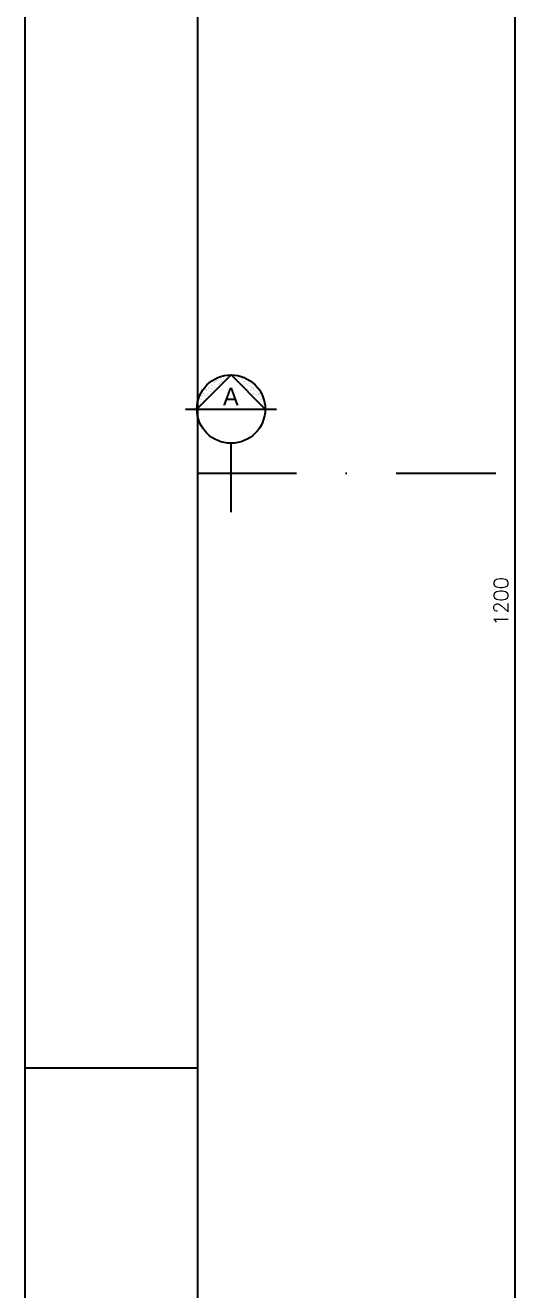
# Model space of a CAD drawing. Header units: inches. Extents: x 580771 to 691655, y 7719261 to 7829530.
# Drawn here: x 685753 to 686108, y 7727147 to 7728036 of the extents above; entities that cross this region are included whole.
import ezdxf

# ---------------------------------------------------------------- set-up
doc = ezdxf.new("R2010")
doc.units = ezdxf.units.IN
doc.header["$MEASUREMENT"] = 0
doc.header["$PDMODE"] = 2
doc.linetypes.add('DASHDOTX2', pattern=[2, 1, -0.5, 0, -0.5])
for name, color, linetype in [('04', 4, 'Continuous'), ('1-ARQ-A', 1, 'Continuous'), ('NIVEL', 2, 'Continuous'), ('P02', 2, 'Continuous'), ('SIMBOLOS', 2, 'Continuous')]:
    doc.layers.add(name, color=color, linetype=linetype)
doc.styles.add('R80E50', font='romans.shx', dxfattribs={"height": 10})
doc.dimstyles.new('ARQ50', dxfattribs={"dimscale": 50, "dimtxt": 10, "dimasz": 0.1, "dimexe": 0.2, "dimexo": 0.2, "dimgap": 0.1, "dimtad": 1, "dimdec": 0, "dimzin": 12, "dimdsep": 46, "dimtxsty": 'R80E50', "dimblk1": 'DOT', "dimblk2": 'DOT', "dimsah": 1, "dimcen": 0.4, "dimclrd": 15, "dimclre": 15, "dimclrt": 3, "dimadec": 0, "dimazin": 0, "dimtfac": 1, "dimtdec": 0, "dimtmove": 2, "dimatfit": 3, "dimldrblk": 'DOT', "dimfxl": 0.2, "dimtolj": 1, "dimtzin": 12, "dimarcsym": 0})

# ---------------------------------------------------------------- blocks, each defined once
blk = doc.blocks.new('A0')
at = {"color": 0}
blk.add_lwpolyline([(2.5, 1), (2.5, 83.1), (117.9, 83.1), (117.9, 1)], close=True, dxfattribs=at)
at = {"layer": 'P02'}
blk.add_line((0, 59.4), (2.5, 59.4), dxfattribs=at)
blk.add_lwpolyline([(0, 0), (0, 84.1), (118.9, 84.1), (118.9, 0)], close=True, dxfattribs=at)
blk = doc.blocks.new('_DOT')
at = {"color": 0, "linetype": 'ByBlock'}
blk.add_line((-0.5, 0), (-1, 0), dxfattribs=at)
at = {"color": 0, "linetype": 'ByBlock', "const_width": 0.5}
blk.add_lwpolyline([(-0.25, 0, 1), (0.25, 0, 1)], format="xyb", close=True, dxfattribs=at)
blk = doc.blocks.new('*D211')
at = {"layer": 'Defpoints', "color": 0, "transparency": 16777216}
for p in [(686097.64, 7728230.67), (686193.08, 7728230.67), (686195.08, 7727030.67)]:
    blk.add_point(p, dxfattribs=at)
at = {"layer": 'NIVEL', "color": 15, "lineweight": -2, "transparency": 16777216}
for p, q in [((686183.08, 7728230.67), (686087.64, 7728230.67)), ((686097.64, 7727035.67), (686097.64, 7728225.67)), ((686185.08, 7727030.67), (686087.64, 7727030.67))]:
    blk.add_line(p, q, dxfattribs=at)
at = {"layer": 'NIVEL', "color": 15, "lineweight": -2, "transparency": 16777216, "xscale": 5, "yscale": 5, "zscale": 5}
for p, rotation in [((686097.64, 7728230.67), 90), ((686097.64, 7727030.67), 270)]:
    blk.add_blockref('_DOT', p, dxfattribs=dict(at, rotation=rotation))
at = {"layer": 'NIVEL', "color": 3, "transparency": 16777216, "insert": (686087.64, 7727630.67), "char_height": 10, "attachment_point": 5, "rotation": 90, "style": 'R80E50'}
blk.add_mtext('\\A1;1200', dxfattribs=at)
blk = doc.blocks.new('*X227')
at = {"color": 0}
for p, q in [((2441.09, -1021.83), (2441.09, -1021.83)), ((2432.96, -1026.01), (2432.96, -1026.01)), ((2433.11, -1026.15), (2433.11, -1026.15)), ((2434.13, -1026.08), (2434.13, -1026.08)), ((2434.16, -1026.15), (2434.16, -1026.15)), ((2434.32, -1024.52), (2434.32, -1024.52)), ((2434.49, -1026.37), (2434.49, -1026.37)), ((2434.57, -1024.58), (2434.57, -1024.58)), ((2434.73, -1024.47), (2434.73, -1024.47)), ((2435.06, -1025.14), (2435.06, -1025.14)), ((2435.1, -1025.34), (2435.1, -1025.34)), ((2435.37, -1025.31), (2435.37, -1025.31)), ((2435.38, -1024.38), (2435.38, -1024.38)), ((2435.51, -1025.44), (2435.51, -1025.44)), ((2436, -1024.14), (2436, -1024.14)), ((2436.12, -1026.36), (2436.12, -1026.36)), ((2436.18, -1024.51), (2436.18, -1024.51)), ((2436.21, -1026.08), (2436.21, -1026.08)), ((2436.23, -1026.05), (2436.23, -1026.05)), ((2436.28, -1023.24), (2436.28, -1023.24)), ((2436.34, -1024.36), (2436.34, -1024.36)), ((2436.47, -1024.24), (2436.47, -1024.24)), ((2436.65, -1026.15), (2436.65, -1026.15)), ((2436.89, -1024.18), (2436.89, -1024.18)), ((2436.91, -1023.13), (2436.91, -1023.13)), ((2436.98, -1023.88), (2436.98, -1023.88)), ((2436.98, -1026.36), (2436.98, -1026.36)), ((2437.21, -1023.72), (2437.21, -1023.72)), ((2437.21, -1026.21), (2437.21, -1026.21)), ((2437.26, -1025.26), (2437.26, -1025.26)), ((2437.54, -1024.1), (2437.54, -1024.1)), ((2437.55, -1025.13), (2437.55, -1025.13)), ((2437.77, -1024.61), (2437.77, -1024.61)), ((2437.92, -1024.74), (2437.92, -1024.74)), ((2438.17, -1022.98), (2438.17, -1022.98)), ((2438.22, -1024.52), (2438.22, -1024.52)), ((2438.49, -1024.14), (2438.49, -1024.14)), ((2438.54, -1022.4), (2438.54, -1022.4)), ((2438.62, -1023.96), (2438.62, -1023.96)), ((2438.68, -1022.54), (2438.68, -1022.54)), ((2438.83, -1024.35), (2438.83, -1024.35)), ((2439.04, -1023.9), (2439.04, -1023.9)), ((2439.25, -1022.15), (2439.25, -1022.15)), ((2439.3, -1023.69), (2439.3, -1023.69)), ((2439.38, -1023.17), (2439.38, -1023.17)), ((2439.4, -1023.12), (2439.4, -1023.12)), ((2439.69, -1023.81), (2439.69, -1023.81)), ((2440.33, -1022.9), (2440.33, -1022.9)), ((2440.34, -1022.13), (2440.34, -1022.13)), ((2440.67, -1022.35), (2440.67, -1022.35)), ((2441.3, -1022.16), (2441.3, -1022.16)), ((2442.83, -1022.13), (2442.83, -1022.13)), ((2443.17, -1022.34), (2443.17, -1022.34)), ((2443.46, -1022.08), (2443.46, -1022.08)), ((2444, -1023.25), (2444, -1023.25)), ((2444.38, -1023.12), (2444.38, -1023.12)), ((2444.48, -1022.88), (2444.48, -1022.88)), ((2444.99, -1022.5), (2444.99, -1022.5)), ((2445.08, -1023.1), (2445.08, -1023.1)), ((2445.13, -1022.64), (2445.13, -1022.64)), ((2445.5, -1023.05), (2445.5, -1023.05)), ((2445.6, -1023.6), (2445.6, -1023.6)), ((2445.66, -1022.34), (2445.66, -1022.34)), ((2445.66, -1025.14), (2445.66, -1025.14)), ((2445.82, -1025.08), (2445.82, -1025.08)), ((2445.83, -1023.27), (2445.83, -1023.27)), ((2445.97, -1024.13), (2445.97, -1024.13)), ((2446.15, -1022.96), (2446.15, -1022.96)), ((2446.24, -1025.02), (2446.24, -1025.02)), ((2446.3, -1024.34), (2446.3, -1024.34)), ((2446.61, -1026.13), (2446.61, -1026.13)), ((2446.63, -1024), (2446.63, -1024)), ((2446.64, -1022.8), (2446.64, -1022.8)), ((2446.69, -1024.35), (2446.69, -1024.35)), ((2446.74, -1025.89), (2446.74, -1025.89)), ((2446.77, -1024.14), (2446.77, -1024.14)), ((2446.87, -1023.11), (2446.87, -1023.11)), ((2446.89, -1024.94), (2446.89, -1024.94)), ((2446.95, -1026.34), (2446.95, -1026.34)), ((2447.47, -1024.78), (2447.47, -1024.78)), ((2447.52, -1025.11), (2447.52, -1025.11)), ((2447.65, -1023.61), (2447.65, -1023.61)), ((2447.7, -1025.15), (2447.7, -1025.15)), ((2447.97, -1024.8), (2447.97, -1024.8)), ((2448.27, -1025.51), (2448.27, -1025.51)), ((2448.39, -1024.74), (2448.39, -1024.74)), ((2448.41, -1025.64), (2448.41, -1025.64)), ((2448.46, -1024.12), (2448.46, -1024.12)), ((2448.78, -1024.32), (2448.78, -1024.32)), ((2448.79, -1024.34), (2448.79, -1024.34)), ((2448.83, -1025.86), (2448.83, -1025.86)), ((2449.04, -1024.66), (2449.04, -1024.66)), ((2449.1, -1026.12), (2449.1, -1026.12)), ((2449.11, -1026.28), (2449.11, -1026.28)), ((2449.44, -1026.34), (2449.44, -1026.34)), ((2449.86, -1025.07), (2449.86, -1025.07)), ((2450.01, -1025.11), (2450.01, -1025.11)), ((2450.88, -1025.87), (2450.88, -1025.87)), ((2430.8, -1030.38), (2430.8, -1030.38)), ((2431.11, -1029.98), (2431.11, -1029.98)), ((2431.37, -1029.15), (2431.37, -1029.15)), ((2431.43, -1030.42), (2431.43, -1030.42)), ((2431.48, -1029.04), (2431.48, -1029.04)), ((2431.58, -1030.56), (2431.58, -1030.56)), ((2431.9, -1028.98), (2431.9, -1028.98)), ((2432.02, -1027.7), (2432.02, -1027.7)), ((2432.07, -1029.24), (2432.07, -1029.24)), ((2432.12, -1030.78), (2432.12, -1030.78)), ((2432.2, -1028.22), (2432.2, -1028.22)), ((2432.31, -1028.16), (2432.31, -1028.16)), ((2432.34, -1028.35), (2432.34, -1028.35)), ((2432.55, -1028.9), (2432.55, -1028.9)), ((2432.65, -1028.37), (2432.65, -1028.37)), ((2432.9, -1026.78), (2432.9, -1026.78)), ((2432.96, -1030.16), (2432.96, -1030.16)), ((2433.04, -1028.99), (2433.04, -1028.99)), ((2433.1, -1026.87), (2433.1, -1026.87)), ((2433.15, -1028.41), (2433.15, -1028.41)), ((2433.2, -1029.95), (2433.2, -1029.95)), ((2433.22, -1027.14), (2433.22, -1027.14)), ((2433.29, -1030.38), (2433.29, -1030.38)), ((2433.32, -1026.73), (2433.32, -1026.73)), ((2433.64, -1028.75), (2433.64, -1028.75)), ((2433.81, -1026.78), (2433.81, -1026.78)), ((2433.84, -1029.72), (2433.84, -1029.72)), ((2433.86, -1029.15), (2433.86, -1029.15)), ((2433.97, -1026.64), (2433.97, -1026.64)), ((2434.05, -1028.7), (2434.05, -1028.7)), ((2434.18, -1027.62), (2434.18, -1027.62)), ((2434.24, -1029.16), (2434.24, -1029.16)), ((2434.6, -1027.51), (2434.6, -1027.51)), ((2434.7, -1028.61), (2434.7, -1028.61)), ((2434.75, -1027.65), (2434.75, -1027.65)), ((2434.8, -1028.16), (2434.8, -1028.16)), ((2435.05, -1026.5), (2435.05, -1026.5)), ((2435.14, -1028.37), (2435.14, -1028.37)), ((2435.15, -1026.88), (2435.15, -1026.88)), ((2435.2, -1028.42), (2435.2, -1028.42)), ((2435.47, -1026.44), (2435.47, -1026.44)), ((2435.71, -1027.14), (2435.71, -1027.14)), ((2447.62, -1026.91), (2447.62, -1026.91)), ((2447.75, -1026.69), (2447.75, -1026.69)), ((2448.16, -1027.12), (2448.16, -1027.12)), ((2448.71, -1026.77), (2448.71, -1026.77)), ((2448.88, -1027.4), (2448.88, -1027.4)), ((2449.13, -1026.71), (2449.13, -1026.71)), ((2449.45, -1028.74), (2449.45, -1028.74)), ((2449.75, -1028.13), (2449.75, -1028.13)), ((2449.78, -1026.63), (2449.78, -1026.63)), ((2449.87, -1028.69), (2449.87, -1028.69)), ((2449.91, -1026.61), (2449.91, -1026.61)), ((2449.91, -1027.01), (2449.91, -1027.01)), ((2449.96, -1028.15), (2449.96, -1028.15)), ((2450.01, -1029.69), (2450.01, -1029.69)), ((2450.05, -1027.14), (2450.05, -1027.14)), ((2450.09, -1028.34), (2450.09, -1028.34)), ((2450.4, -1030.13), (2450.4, -1030.13)), ((2450.52, -1028.6), (2450.52, -1028.6)), ((2450.66, -1027.11), (2450.66, -1027.11)), ((2450.73, -1030.35), (2450.73, -1030.35)), ((2450.75, -1027.78), (2450.75, -1027.78)), ((2450.87, -1026.49), (2450.87, -1026.49)), ((2450.93, -1027.41), (2450.93, -1027.41)), ((2450.98, -1028.95), (2450.98, -1028.95)), ((2451.03, -1030.49), (2451.03, -1030.49)), ((2451.25, -1030.58), (2451.25, -1030.58)), ((2451.28, -1026.43), (2451.28, -1026.43)), ((2451.3, -1029.12), (2451.3, -1029.12)), ((2451.55, -1028.51), (2451.55, -1028.51)), ((2451.6, -1028.46), (2451.6, -1028.46)), ((2451.69, -1028.65), (2451.69, -1028.65)), ((2452.02, -1028.41), (2452.02, -1028.41)), ((2452.06, -1028.13), (2452.06, -1028.13)), ((2452.11, -1029.67), (2452.11, -1029.67)), ((2452.24, -1028.12), (2452.24, -1028.12)), ((2452.34, -1030.43), (2452.34, -1030.43)), ((2452.39, -1029.28), (2452.39, -1029.28)), ((2452.58, -1028.34), (2452.58, -1028.34)), ((2452.76, -1030.38), (2452.76, -1030.38)), ((2452.89, -1030.13), (2452.89, -1030.13)), ((2453.19, -1030.01), (2453.19, -1030.01)), ((2453.19, -1030.42), (2453.19, -1030.42)), ((2453.22, -1030.34), (2453.22, -1030.34)), ((2453.33, -1030.15), (2453.33, -1030.15)), ((2453.41, -1030.29), (2453.41, -1030.29)), ((2430.13, -1032.31), (2430.13, -1032.31)), ((2430.17, -1033.16), (2430.17, -1033.16)), ((2430.48, -1031.24), (2430.48, -1031.24)), ((2430.67, -1032.62), (2430.67, -1032.62)), ((2430.81, -1032.76), (2430.81, -1032.76)), ((2431.11, -1032.17), (2431.11, -1032.17)), ((2431.14, -1031.16), (2431.14, -1031.16)), ((2431.16, -1031.52), (2431.16, -1031.52)), ((2432.02, -1031.16), (2432.02, -1031.16)), ((2432.22, -1031.01), (2432.22, -1031.01)), ((2432.28, -1031.19), (2432.28, -1031.19)), ((2432.64, -1030.96), (2432.64, -1030.96)), ((2451.95, -1031.12), (2451.95, -1031.12)), ((2452.16, -1031.21), (2452.16, -1031.21)), ((2452.57, -1032.35), (2452.57, -1032.35)), ((2453.08, -1032.41), (2453.08, -1032.41)), ((2453.24, -1031.96), (2453.24, -1031.96)), ((2453.26, -1032.99), (2453.26, -1032.99)), ((2453.49, -1032.35), (2453.49, -1032.35)), ((2453.53, -1032.13), (2453.53, -1032.13)), ((2453.87, -1032.34), (2453.87, -1032.34))]:
    blk.add_line(p, q, dxfattribs=at)

msp = doc.modelspace()

# ---------------------------------------------------------------- linework, layer by layer
at = {"layer": '04', "linetype": 'DASHDOTX2', "ltscale": 70}
msp.add_line((685873.792, 7727720.834), (689501.258, 7727720.834), dxfattribs=at)
at = {"layer": 'SIMBOLOS', "color": 1}
for p, q in [((685897.865, 7727789.95), (685873.865, 7727765.95)), ((685921.865, 7727765.95), (685897.865, 7727789.95)), ((685865.865, 7727765.95), (685929.865, 7727765.95))]:
    msp.add_line(p, q, dxfattribs=at)
at = {"layer": 'SIMBOLOS', "color": 4}
msp.add_line((685897.741, 7727741.951), (685897.741, 7727693.41), dxfattribs=at)
at = {"layer": 'SIMBOLOS', "color": 1}
msp.add_circle((685897.865, 7727765.95), 24, dxfattribs=at)

# ---------------------------------------------------------------- block references
at = {"xscale": 48.51000000000931, "yscale": 48.51000000000931, "zscale": 48.51000000000931}
msp.add_blockref('A0', (685753.267, 7724421.466), dxfattribs=at)
at = {"layer": 'SIMBOLOS', "color": 1, "xscale": 2, "yscale": 2, "zscale": 2}
msp.add_blockref('*X227', (681013.945, 7729833.452), dxfattribs=at)

# ---------------------------------------------------------------- texts
at = {"layer": '1-ARQ-A', "color": 3, "insert": (685903.297, 7727768.469), "char_height": 12.5, "width": 273.40311, "attachment_point": 9}
msp.add_mtext('{\\fStylus BT|b0|i0|c0|p34;A}', dxfattribs=at)

# ---------------------------------------------------------------- dimensions: what is measured, and where the dimension line sits
at = {"layer": 'NIVEL'}
dim = msp.add_linear_dim(base=(686097.644, 7728230.671), p1=(686195.078, 7727030.671), p2=(686193.078, 7728230.671), angle=90, dimstyle='ARQ50', dxfattribs=at)
dim.commit()
dim.dimension.update_dxf_attribs({"geometry": '*D211', "text_midpoint": (686087.644, 7727630.671)})

doc.saveas('drawing.dxf')
